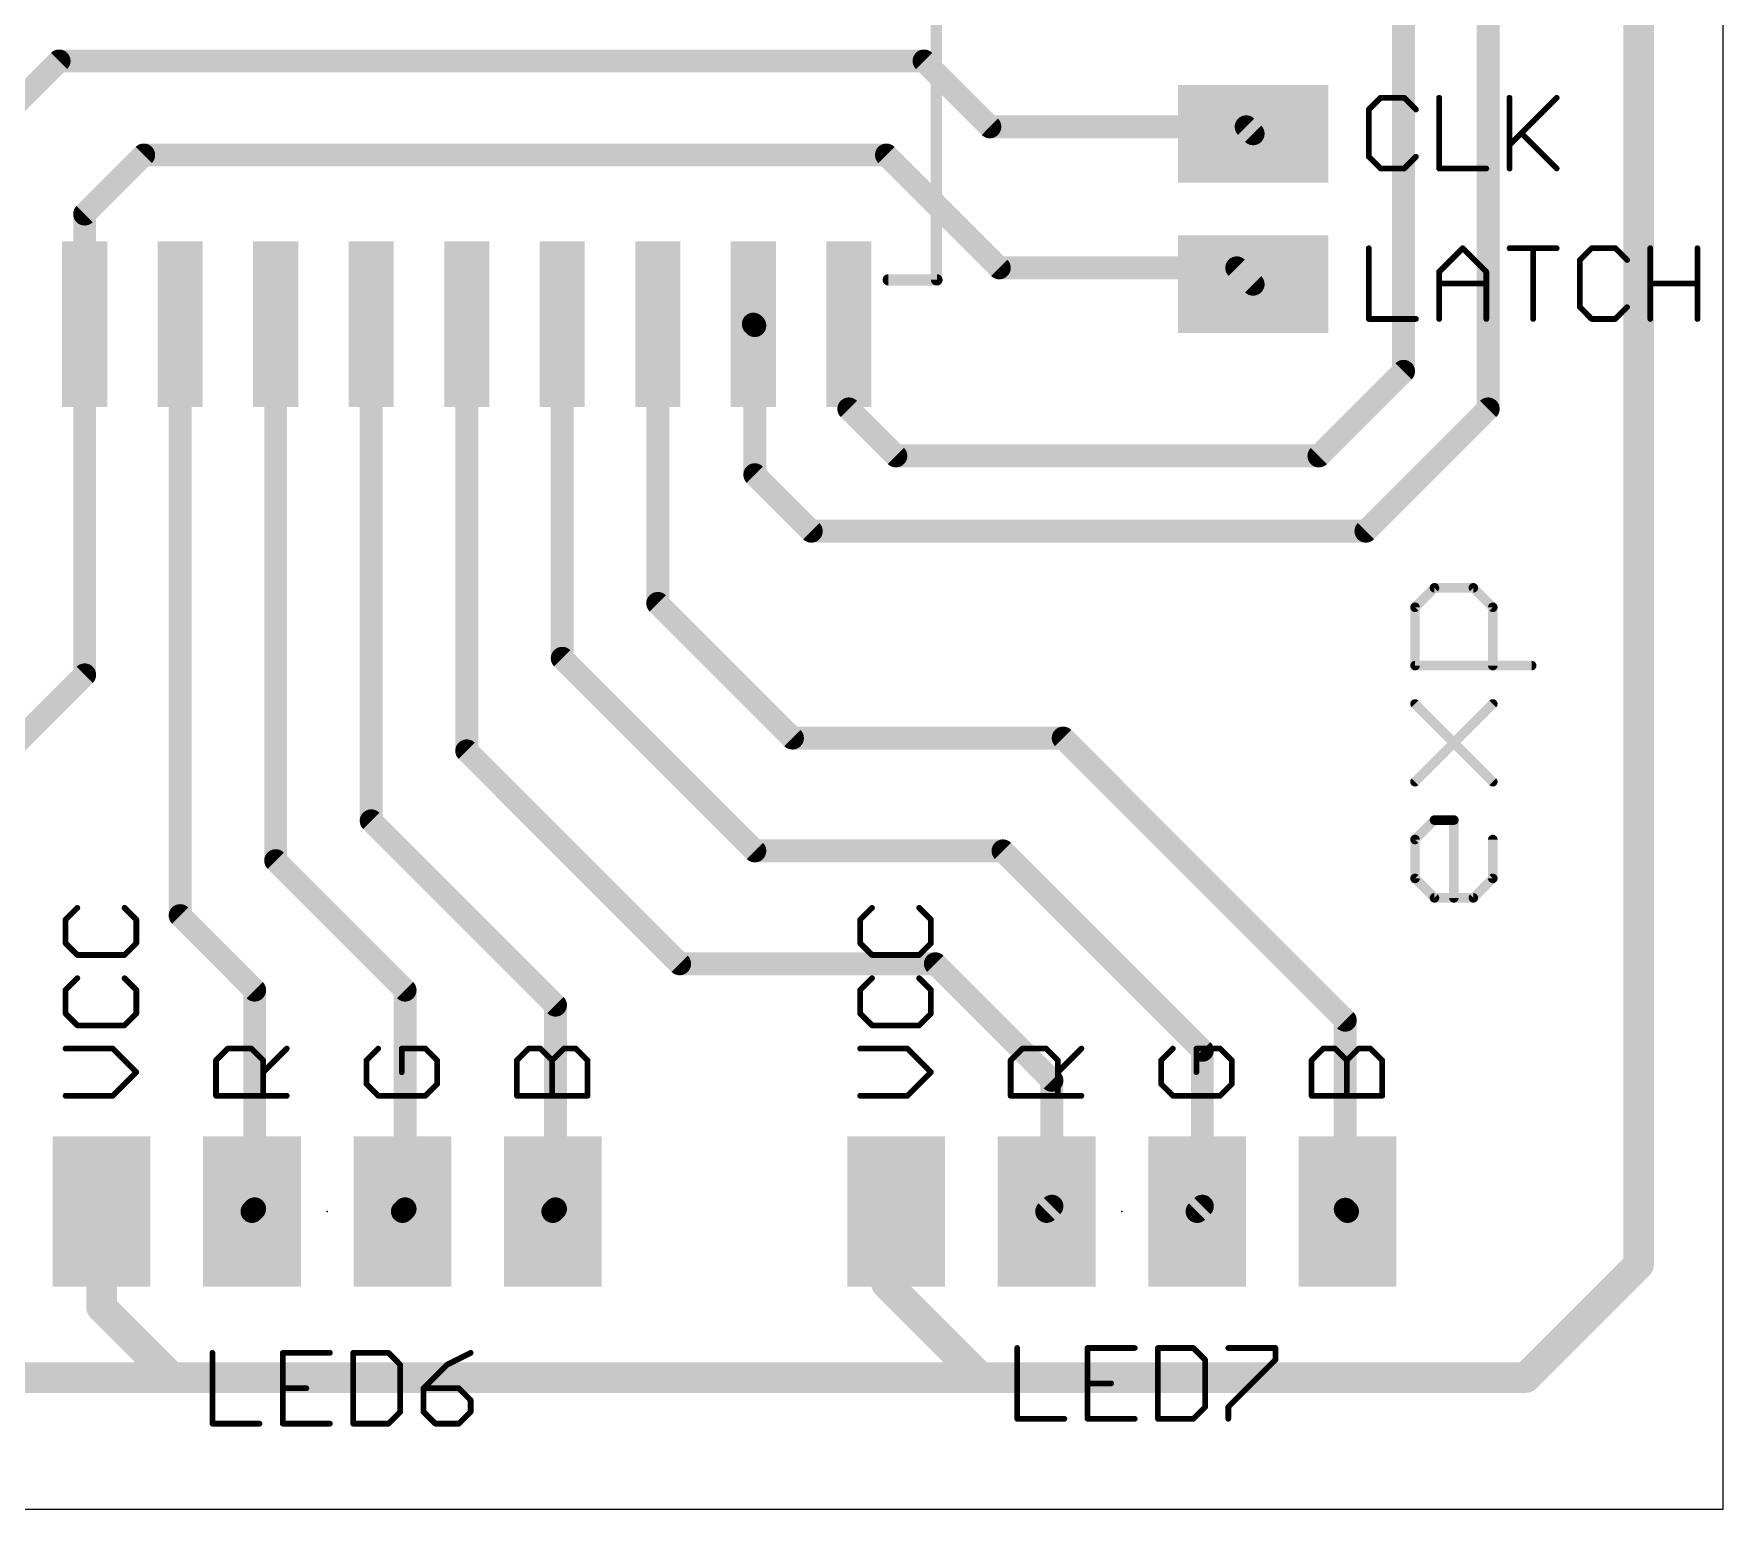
# Model space of a CAD drawing. Extents: x 1.3 to 95.4, y 0 to 60.
# Drawn here: x 72.91 to 95.38, y 0 to 19.61 of the extents above; entities that cross this region are included whole.
import ezdxf

# ---------------------------------------------------------------- set-up
doc = ezdxf.new("R2010")
doc.units = 0
for name, color, linetype in [('1', 12, 'CONTINUOUS'), ('20', 53, 'CONTINUOUS'), ('21', 253, 'CONTINUOUS'), ('23', 53, 'CONTINUOUS'), ('25', 253, 'CONTINUOUS')]:
    doc.layers.add(name, color=color, linetype=linetype)

# ---------------------------------------------------------------- blocks, each defined once
blk = doc.blocks.new('RECT')
blk.add_solid([(-0.5, -0.5), (0.5, -0.5), (-0.5, 0.5), (0.5, 0.5)])

msp = doc.modelspace()

# ---------------------------------------------------------------- linework, layer by layer
at = {"layer": '1'}
for points, const_width in [([(94.25, 3.25), (94.25, 24.5)], 0.4064), ([(92.25, 14.625), (92.25, 23.5)], 0.3048), ([(91.125, 15.125), (91.125, 23)], 0.3048), ([(72.32, 18.32), (73.25, 19.25)], 0.3048), ([(73.25, 19.25), (84.75, 19.25)], 0.3048), ([(84.75, 19.25), (85.625, 18.375)], 0.3048), ([(85.625, 18.375), (89.0325, 18.375)], 0.3048), ([(89.0325, 18.375), (89.125, 18.2825)], 0.3048), ([(73.59, 17.215), (74.375, 18)], 0.3048), ([(74.375, 18), (84.25, 18)], 0.3048), ([(84.25, 18), (85.75, 16.5)], 0.3048), ([(73.59, 15.7525), (73.59, 17.215)], 0.3048), ([(85.75, 16.5), (88.9075, 16.5)], 0.3048), ([(88.9075, 16.5), (89.125, 16.2825)], 0.3048), ([(73.59, 11.09), (73.59, 15.7525)], 0.3048), ([(74.86, 7.89), (74.86, 15.7525)], 0.3048), ([(76.13, 8.62), (76.13, 15.7525)], 0.3048), ([(77.4, 9.15), (77.4, 15.7525)], 0.3048), ([(78.67, 10.08), (78.67, 15.7525)], 0.3048), ([(79.94, 11.31), (79.94, 15.7525)], 0.3048), ([(81.21, 12.04), (81.21, 15.7525)], 0.3048), ([(82.5, 15.7325), (82.48, 15.7525)], 0.3048), ([(82.5, 13.75), (82.5, 15.7325)], 0.3048), ([(83.75, 14.625), (83.75, 15.7525)], 0.3048), ([(90, 14), (91.125, 15.125)], 0.3048), ([(83.75, 14.625), (84.375, 14)], 0.3048), ([(90.625, 13), (92.25, 14.625)], 0.3048), ([(84.375, 14), (90, 14)], 0.3048), ([(82.5, 13.75), (83.25, 13)], 0.3048), ([(83.25, 13), (90.625, 13)], 0.3048), ([(81.21, 12.04), (83, 10.25)], 0.3048), ([(91.2777, 11.9886), (91.5361, 12.247)], 0.127), ([(91.5361, 12.247), (92.053, 12.247)], 0.127), ([(92.053, 12.247), (92.3115, 11.9886)], 0.127), ([(91.2777, 11.2132), (91.2777, 11.9886)], 0.127), ([(92.3115, 11.9886), (92.3115, 11.2132)], 0.127), ([(82.5, 8.75), (79.94, 11.31)], 0.3048), ([(71.75, 9.25), (73.59, 11.09)], 0.3048), ([(92.8284, 11.2132), (91.2777, 11.2132)], 0.127), ([(91.2777, 9.6696), (92.3115, 10.7034)], 0.127), ([(92.3115, 9.6696), (91.2777, 10.7034)], 0.127), ([(83, 10.25), (86.6, 10.25)], 0.3048), ([(86.6, 10.25), (90.35, 6.5)], 0.3048), ([(78.67, 10.08), (81.5, 7.25)], 0.3048), ([(79.85, 6.7), (77.4, 9.15)], 0.3048), ([(91.2777, 8.9014), (91.5361, 9.1598)], 0.127), ([(91.5361, 9.1598), (91.7946, 9.1598)], 0.127), ([(91.7946, 9.1598), (91.7946, 8.126)], 0.127), ([(77.85, 6.9), (76.13, 8.62)], 0.3048), ([(85.8, 8.75), (82.5, 8.75)], 0.3048), ([(88.45, 6.1), (85.8, 8.75)], 0.3048), ([(91.2777, 8.3845), (91.2777, 8.9014)], 0.127), ([(92.3115, 8.9014), (92.3115, 8.3845)], 0.127), ([(91.5361, 8.126), (91.2777, 8.3845)], 0.127), ([(92.3115, 8.3845), (92.053, 8.126)], 0.127), ([(92.053, 8.126), (91.5361, 8.126)], 0.127), ([(75.85, 6.9), (74.86, 7.89)], 0.3048), ([(81.5, 7.25), (84.9, 7.25)], 0.3048), ([(84.9, 7.25), (86.45, 5.7)], 0.3048), ([(75.85, 3.9925), (75.85, 6.9)], 0.3048), ([(77.85, 3.9925), (77.85, 6.9)], 0.3048), ([(79.85, 3.9925), (79.85, 6.7)], 0.3048), ([(90.35, 6.5), (90.35, 3.9875)], 0.3048), ([(88.45, 4.0275), (88.45, 6.1)], 0.3048), ([(86.45, 5.7), (86.45, 4.0275)], 0.3048), ([(73.815, 2.685), (73.815, 3.9575)], 0.4064), ([(75.815, 3.9575), (75.85, 3.9925)], 0.3048), ([(77.815, 3.9575), (77.85, 3.9925)], 0.3048), ([(79.815, 3.9575), (79.85, 3.9925)], 0.3048), ([(84.25, 3.8275), (84.38, 3.9575)], 0.4064), ([(86.38, 3.9575), (86, 3.8775)], 0.3048), ([(86.45, 4.0275), (86.38, 3.9575)], 0.3048), ([(88.38, 3.9575), (88, 3.8775)], 0.3048), ([(88.38, 3.9575), (88.45, 4.0275)], 0.3048), ([(90.38, 3.9575), (90, 3.8775)], 0.3048), ([(90.35, 3.9875), (90.38, 3.9575)], 0.3048), ([(84.25, 3), (84.25, 3.8275)], 0.4064), ([(92.75, 1.75), (94.25, 3.25)], 0.4064), ([(85.5, 1.75), (84.25, 3)], 0.4064), ([(74.75, 1.75), (73.815, 2.685)], 0.4064), ([(63.7, 1.75), (74.75, 1.75)], 0.4064), ([(74.75, 1.75), (85.5, 1.75)], 0.4064), ([(85.5, 1.75), (92.75, 1.75)], 0.4064)]:
    msp.add_lwpolyline(points, dxfattribs=dict(at, const_width=const_width))
for points, const_width in [([(73.25, 19.3262, 1), (73.25, 19.1738)], 0.1524), ([(73.3039, 19.1961, 1), (73.1961, 19.3039)], 0.1524), ([(84.8039, 19.3039, 1), (84.6961, 19.1961)], 0.1524), ([(84.75, 19.1738, 1), (84.75, 19.3262)], 0.1524), ([(85.625, 18.4512, 1), (85.625, 18.2988)], 0.1524), ([(85.5711, 18.3211, 1), (85.6789, 18.4289)], 0.1524), ([(89.0864, 18.4289, 1), (88.9786, 18.3211)], 0.1524), ([(89.0325, 18.2988, 1), (89.0325, 18.4512)], 0.1524), ([(89.0711, 18.2286, 1), (89.1789, 18.3364)], 0.1524), ([(74.375, 18.0762, 1), (74.375, 17.9238)], 0.1524), ([(74.4289, 17.9461, 1), (74.3211, 18.0539)], 0.1524), ([(84.3039, 18.0539, 1), (84.1961, 17.9461)], 0.1524), ([(84.25, 17.9238, 1), (84.25, 18.0762)], 0.1524), ([(73.6662, 17.215, 1), (73.5138, 17.215)], 0.1524), ([(73.5361, 17.2689, 1), (73.6439, 17.1611)], 0.1524), ([(85.75, 16.5762, 1), (85.75, 16.4238)], 0.1524), ([(85.6961, 16.4461, 1), (85.8039, 16.5539)], 0.1524), ([(88.9614, 16.5539, 1), (88.8536, 16.4461)], 0.1524), ([(88.9075, 16.4238, 1), (88.9075, 16.5762)], 0.1524), ([(89.0711, 16.2286, 1), (89.1789, 16.3364)], 0.1524), ([(73.6662, 15.7525, 1), (73.5138, 15.7525)], 0.1524), ([(73.5138, 15.7525, 1), (73.6662, 15.7525)], 0.1524), ([(74.9362, 15.7525, 1), (74.7838, 15.7525)], 0.1524), ([(76.2062, 15.7525, 1), (76.0538, 15.7525)], 0.1524), ([(77.4762, 15.7525, 1), (77.3238, 15.7525)], 0.1524), ([(78.7462, 15.7525, 1), (78.5938, 15.7525)], 0.1524), ([(80.0162, 15.7525, 1), (79.8638, 15.7525)], 0.1524), ([(81.2862, 15.7525, 1), (81.1338, 15.7525)], 0.1524), ([(82.5339, 15.8064, 1), (82.4261, 15.6986)], 0.1524), ([(82.5762, 15.7325, 1), (82.4238, 15.7325)], 0.1524), ([(82.4461, 15.6786, 1), (82.5539, 15.7864)], 0.1524), ([(83.8262, 15.7525, 1), (83.6738, 15.7525)], 0.1524), ([(91.1789, 15.0711, 1), (91.0711, 15.1789)], 0.1524), ([(91.0488, 15.125, 1), (91.2012, 15.125)], 0.1524), ([(83.8039, 14.6789, 1), (83.6961, 14.5711)], 0.1524), ([(83.6738, 14.625, 1), (83.8262, 14.625)], 0.1524), ([(92.1738, 14.625, 1), (92.3262, 14.625)], 0.1524), ([(92.3039, 14.5711, 1), (92.1961, 14.6789)], 0.1524), ([(84.375, 14.0762, 1), (84.375, 13.9238)], 0.1524), ([(90, 13.9238, 1), (90, 14.0762)], 0.1524), ([(84.3211, 13.9461, 1), (84.4289, 14.0539)], 0.1524), ([(89.9461, 14.0539, 1), (90.0539, 13.9461)], 0.1524), ([(82.5539, 13.8039, 1), (82.4461, 13.6961)], 0.1524), ([(82.4238, 13.75, 1), (82.5762, 13.75)], 0.1524), ([(83.25, 13.0762, 1), (83.25, 12.9238)], 0.1524), ([(83.1961, 12.9461, 1), (83.3039, 13.0539)], 0.1524), ([(90.5711, 13.0539, 1), (90.6789, 12.9461)], 0.1524), ([(90.625, 12.9238, 1), (90.625, 13.0762)], 0.1524), ([(81.2639, 12.0939, 1), (81.1561, 11.9861)], 0.1524), ([(91.5361, 12.2788, 1), (91.5361, 12.2153)], 0.0635), ([(91.5586, 12.2246, 1), (91.5137, 12.2695)], 0.0635), ([(92.0755, 12.2695, 1), (92.0306, 12.2246)], 0.0635), ([(92.053, 12.2153, 1), (92.053, 12.2788)], 0.0635), ([(81.1338, 12.04, 1), (81.2862, 12.04)], 0.1524), ([(91.3094, 11.9886, 1), (91.2459, 11.9886)], 0.0635), ([(91.2552, 12.011, 1), (91.3001, 11.9661)], 0.0635), ([(92.3433, 11.9886, 1), (92.2798, 11.9886)], 0.0635), ([(92.289, 11.9661, 1), (92.334, 12.011)], 0.0635), ([(79.9939, 11.3639, 1), (79.8861, 11.2561)], 0.1524), ([(73.6439, 11.0361, 1), (73.5361, 11.1439)], 0.1524), ([(79.8638, 11.31, 1), (80.0162, 11.31)], 0.1524), ([(91.2777, 11.245, 1), (91.2777, 11.1815)], 0.0635), ([(91.2459, 11.2132, 1), (91.3094, 11.2132)], 0.0635), ([(92.2798, 11.2132, 1), (92.3433, 11.2132)], 0.0635), ([(92.8284, 11.1815, 1), (92.8284, 11.245)], 0.0635), ([(73.5138, 11.09, 1), (73.6662, 11.09)], 0.1524), ([(91.3001, 10.7259, 1), (91.2552, 10.681)], 0.0635), ([(92.334, 10.681, 1), (92.289, 10.7259)], 0.0635), ([(83, 10.3262, 1), (83, 10.1738)], 0.1524), ([(82.9461, 10.1961, 1), (83.0539, 10.3039)], 0.1524), ([(86.6539, 10.3039, 1), (86.5461, 10.1961)], 0.1524), ([(86.6, 10.1738, 1), (86.6, 10.3262)], 0.1524), ([(78.7239, 10.1339, 1), (78.6161, 10.0261)], 0.1524), ([(78.5938, 10.08, 1), (78.7462, 10.08)], 0.1524), ([(91.2552, 9.6921, 1), (91.3001, 9.6472)], 0.0635), ([(92.289, 9.6472, 1), (92.334, 9.6921)], 0.0635), ([(77.4539, 9.2039, 1), (77.3461, 9.0961)], 0.1524), ([(77.3238, 9.15, 1), (77.4762, 9.15)], 0.1524), ([(91.5361, 9.1916, 1), (91.5361, 9.1281)], 0.0635), ([(91.5586, 9.1374, 1), (91.5137, 9.1823)], 0.0635), ([(91.8263, 9.1598, 1), (91.7628, 9.1598)], 0.0635), ([(91.7946, 9.1281, 1), (91.7946, 9.1916)], 0.0635), ([(76.1839, 8.6739, 1), (76.0761, 8.5661)], 0.1524), ([(82.5, 8.8262, 1), (82.5, 8.6738)], 0.1524), ([(82.4461, 8.6961, 1), (82.5539, 8.8039)], 0.1524), ([(85.8539, 8.8039, 1), (85.7461, 8.6961)], 0.1524), ([(85.8, 8.6738, 1), (85.8, 8.8262)], 0.1524), ([(91.3094, 8.9014, 1), (91.2459, 8.9014)], 0.0635), ([(91.2552, 8.9238, 1), (91.3001, 8.8789)], 0.0635), ([(92.3433, 8.9014, 1), (92.2798, 8.9014)], 0.0635), ([(76.0538, 8.62, 1), (76.2062, 8.62)], 0.1524), ([(91.3001, 8.4069, 1), (91.2552, 8.362)], 0.0635), ([(91.2459, 8.3845, 1), (91.3094, 8.3845)], 0.0635), ([(92.2798, 8.3845, 1), (92.3433, 8.3845)], 0.0635), ([(92.334, 8.362, 1), (92.289, 8.4069)], 0.0635), ([(91.5361, 8.1578, 1), (91.5361, 8.0943)], 0.0635), ([(91.5137, 8.1035, 1), (91.5586, 8.1485)], 0.0635), ([(91.7628, 8.126, 1), (91.8263, 8.126)], 0.0635), ([(92.0306, 8.1485, 1), (92.0755, 8.1035)], 0.0635), ([(92.053, 8.0943, 1), (92.053, 8.1578)], 0.0635), ([(74.9139, 7.9439, 1), (74.8061, 7.8361)], 0.1524), ([(74.7838, 7.89, 1), (74.9362, 7.89)], 0.1524), ([(81.5, 7.3262, 1), (81.5, 7.1738)], 0.1524), ([(81.4461, 7.1961, 1), (81.5539, 7.3039)], 0.1524), ([(84.9539, 7.3039, 1), (84.8461, 7.1961)], 0.1524), ([(84.9, 7.1738, 1), (84.9, 7.3262)], 0.1524), ([(75.9262, 6.9, 1), (75.7738, 6.9)], 0.1524), ([(75.7961, 6.8461, 1), (75.9039, 6.9539)], 0.1524), ([(77.9262, 6.9, 1), (77.7738, 6.9)], 0.1524), ([(77.7961, 6.8461, 1), (77.9039, 6.9539)], 0.1524), ([(79.9262, 6.7, 1), (79.7738, 6.7)], 0.1524), ([(79.7961, 6.6461, 1), (79.9039, 6.7539)], 0.1524), ([(90.4262, 6.5, 1), (90.2738, 6.5)], 0.1524), ([(90.2961, 6.4461, 1), (90.4039, 6.5539)], 0.1524), ([(88.5262, 6.1, 1), (88.3738, 6.1)], 0.1524), ([(88.3961, 6.0461, 1), (88.5039, 6.1539)], 0.1524), ([(86.5262, 5.7, 1), (86.3738, 5.7)], 0.1524), ([(86.3961, 5.6461, 1), (86.5039, 5.7539)], 0.1524), ([(73.9166, 3.9575, 1), (73.7134, 3.9575)], 0.2032), ([(75.7611, 4.0114, 1), (75.8689, 3.9036)], 0.1524), ([(75.7738, 3.9925, 1), (75.9262, 3.9925)], 0.1524), ([(75.9039, 3.9386, 1), (75.7961, 4.0464)], 0.1524), ([(77.7611, 4.0114, 1), (77.8689, 3.9036)], 0.1524), ([(77.7738, 3.9925, 1), (77.9262, 3.9925)], 0.1524), ([(77.9039, 3.9386, 1), (77.7961, 4.0464)], 0.1524), ([(79.7611, 4.0114, 1), (79.8689, 3.9036)], 0.1524), ([(79.7738, 3.9925, 1), (79.9262, 3.9925)], 0.1524), ([(79.9039, 3.9386, 1), (79.7961, 4.0464)], 0.1524), ([(84.4518, 3.8857, 1), (84.3082, 4.0293)], 0.2032), ([(86.3261, 4.0114, 1), (86.4339, 3.9036)], 0.1524), ([(86.3957, 3.8829, 1), (86.3643, 4.0321)], 0.1524), ([(86.3738, 4.0275, 1), (86.5262, 4.0275)], 0.1524), ([(86.5039, 3.9736, 1), (86.3961, 4.0814)], 0.1524), ([(88.3261, 4.0114, 1), (88.4339, 3.9036)], 0.1524), ([(88.3957, 3.8829, 1), (88.3643, 4.0321)], 0.1524), ([(88.3738, 4.0275, 1), (88.5262, 4.0275)], 0.1524), ([(88.5039, 3.9736, 1), (88.3961, 4.0814)], 0.1524), ([(90.4039, 4.0414, 1), (90.2961, 3.9336)], 0.1524), ([(90.2738, 3.9875, 1), (90.4262, 3.9875)], 0.1524), ([(90.3261, 3.9036, 1), (90.4339, 4.0114)], 0.1524), ([(90.3957, 3.8829, 1), (90.3643, 4.0321)], 0.1524), ([(84.3516, 3.8275, 1), (84.1484, 3.8275)], 0.2032), ([(84.1782, 3.8993, 1), (84.3218, 3.7557)], 0.2032), ([(85.9843, 3.9521, 1), (86.0157, 3.8029)], 0.1524), ([(87.9843, 3.9521, 1), (88.0157, 3.8029)], 0.1524), ([(89.9843, 3.9521, 1), (90.0157, 3.8029)], 0.1524), ([(94.3218, 3.1782, 1), (94.1782, 3.3218)], 0.2032), ([(84.3218, 3.0718, 1), (84.1782, 2.9282)], 0.2032), ([(94.1484, 3.25, 1), (94.3516, 3.25)], 0.2032), ([(84.1484, 3, 1), (84.3516, 3)], 0.2032), ([(73.7134, 2.685, 1), (73.9166, 2.685)], 0.2032), ([(73.8868, 2.7568, 1), (73.7432, 2.6132)], 0.2032), ([(74.75, 1.8516, 1), (74.75, 1.6484)], 0.2032), ([(74.6782, 1.6782, 1), (74.8218, 1.8218)], 0.2032), ([(74.75, 1.6484, 1), (74.75, 1.8516)], 0.2032), ([(85.5, 1.8516, 1), (85.5, 1.6484)], 0.2032), ([(85.4282, 1.6782, 1), (85.5718, 1.8218)], 0.2032), ([(85.5, 1.6484, 1), (85.5, 1.8516)], 0.2032), ([(92.6782, 1.8218, 1), (92.8218, 1.6782)], 0.2032), ([(92.75, 1.6484, 1), (92.75, 1.8516)], 0.2032)]:
    msp.add_lwpolyline(points, format="xyb", dxfattribs=dict(at, const_width=const_width))
at = {"layer": '20'}
for p, q in [((95.375, 0), (95.375, 38.5625)), ((5, 0), (95.375, 0))]:
    msp.add_line(p, q, dxfattribs=at)
at = {"layer": '21'}
for points, const_width in [([(84.915, 24.2675), (84.915, 16.3425)], 0.15), ([(90.8199, 18.7612), (90.6631, 18.6044)], 0.0762), ([(91.1334, 18.7612), (90.8199, 18.7612)], 0.0762), ([(91.2902, 18.6044), (91.1334, 18.7612)], 0.0762), ([(91.5986, 18.7612), (91.5986, 17.8206)], 0.0762), ([(92.5341, 18.7612), (92.5341, 17.8206)], 0.0762), ([(92.5341, 18.1341), (93.1612, 18.7612)], 0.0762), ([(90.6631, 18.6044), (90.6631, 17.9774)], 0.0762), ([(92.6909, 18.2909), (93.1612, 17.8206)], 0.0762), ([(90.6631, 17.9774), (90.8199, 17.8206)], 0.0762), ([(91.1334, 17.8206), (91.2902, 17.9774)], 0.0762), ([(90.8199, 17.8206), (91.1334, 17.8206)], 0.0762), ([(91.5986, 17.8206), (92.2257, 17.8206)], 0.0762), ([(90.6631, 16.7612), (90.6631, 15.8206)], 0.0762), ([(91.5986, 16.4477), (91.9122, 16.7612)], 0.0762), ([(91.9122, 16.7612), (92.2257, 16.4477)], 0.0762), ([(92.5341, 16.7612), (93.1612, 16.7612)], 0.0762), ([(92.8477, 15.8206), (92.8477, 16.7612)], 0.0762), ([(93.6264, 16.7612), (93.4697, 16.6044)], 0.0762), ([(93.4697, 16.6044), (93.4697, 15.9774)], 0.0762), ([(93.94, 16.7612), (93.6264, 16.7612)], 0.0762), ([(94.0967, 16.6044), (93.94, 16.7612)], 0.0762), ([(94.4052, 15.8206), (94.4052, 16.7612)], 0.0762), ([(95.0322, 16.7612), (95.0322, 15.8206)], 0.0762), ([(84.9214, 16.3403), (84.2735, 16.3403)], 0.15), ([(91.5986, 15.8206), (91.5986, 16.4477)], 0.0762), ([(92.2257, 16.4477), (92.2257, 15.8206)], 0.0762), ([(91.5986, 16.2909), (92.2257, 16.2909)], 0.0762), ([(94.4052, 16.2909), (95.0322, 16.2909)], 0.0762), ([(93.4697, 15.9774), (93.6264, 15.8206)], 0.0762), ([(93.94, 15.8206), (94.0967, 15.9774)], 0.0762), ([(90.6631, 15.8206), (91.2902, 15.8206)], 0.0762), ([(93.6264, 15.8206), (93.94, 15.8206)], 0.0762), ([(73.4931, 7.9937), (73.3363, 7.8369)], 0.0762), ([(73.3363, 7.8369), (73.3363, 7.5234)], 0.0762), ([(74.2769, 7.8369), (74.1201, 7.9937)], 0.0762), ([(74.2769, 7.5234), (74.2769, 7.8369)], 0.0762), ([(84.0581, 7.9937), (83.9013, 7.8369)], 0.0762), ([(83.9013, 7.8369), (83.9013, 7.5234)], 0.0762), ([(84.8419, 7.8369), (84.6851, 7.9937)], 0.0762), ([(84.8419, 7.5234), (84.8419, 7.8369)], 0.0762), ([(73.3363, 7.5234), (73.4931, 7.3666)], 0.0762), ([(74.1201, 7.3666), (74.2769, 7.5234)], 0.0762), ([(83.9013, 7.5234), (84.0581, 7.3666)], 0.0762), ([(84.6851, 7.3666), (84.8419, 7.5234)], 0.0762), ([(73.4931, 7.3666), (74.1201, 7.3666)], 0.0762), ([(84.0581, 7.3666), (84.6851, 7.3666)], 0.0762), ([(73.4931, 7.0582), (73.3363, 6.9014)], 0.0762), ([(74.2769, 6.9014), (74.1201, 7.0582)], 0.0762), ([(84.0581, 7.0582), (83.9013, 6.9014)], 0.0762), ([(84.8419, 6.9014), (84.6851, 7.0582)], 0.0762), ([(73.3363, 6.9014), (73.3363, 6.5879)], 0.0762), ([(74.2769, 6.5879), (74.2769, 6.9014)], 0.0762), ([(83.9013, 6.9014), (83.9013, 6.5879)], 0.0762), ([(84.8419, 6.5879), (84.8419, 6.9014)], 0.0762), ([(73.3363, 6.5879), (73.4931, 6.4311)], 0.0762), ([(74.1201, 6.4311), (74.2769, 6.5879)], 0.0762), ([(83.9013, 6.5879), (84.0581, 6.4311)], 0.0762), ([(84.6851, 6.4311), (84.8419, 6.5879)], 0.0762), ([(73.4931, 6.4311), (74.1201, 6.4311)], 0.0762), ([(84.0581, 6.4311), (84.6851, 6.4311)], 0.0762), ([(73.9634, 6.1227), (73.3363, 6.1227)], 0.0762), ([(74.2769, 5.8091), (73.9634, 6.1227)], 0.0762), ([(75.3363, 5.9659), (75.4931, 6.1227)], 0.0762), ([(75.4931, 6.1227), (75.8066, 6.1227)], 0.0762), ([(75.8066, 6.1227), (75.9634, 5.9659)], 0.0762), ([(75.9634, 5.8091), (76.2769, 6.1227)], 0.0762), ([(77.4931, 6.1227), (77.3363, 5.9659)], 0.0762), ([(78.1201, 6.1227), (77.8066, 6.1227)], 0.0762), ([(77.8066, 6.1227), (77.8066, 5.8091)], 0.0762), ([(78.2769, 5.9659), (78.1201, 6.1227)], 0.0762), ([(79.3363, 5.9659), (79.4931, 6.1227)], 0.0762), ([(79.4931, 6.1227), (79.6498, 6.1227)], 0.0762), ([(79.6498, 6.1227), (79.8066, 5.9659)], 0.0762), ([(79.8066, 5.9659), (79.9634, 6.1227)], 0.0762), ([(79.9634, 6.1227), (80.1201, 6.1227)], 0.0762), ([(80.1201, 6.1227), (80.2769, 5.9659)], 0.0762), ([(84.5284, 6.1227), (83.9013, 6.1227)], 0.0762), ([(84.8419, 5.8091), (84.5284, 6.1227)], 0.0762), ([(85.9013, 5.9659), (86.0581, 6.1227)], 0.0762), ([(86.0581, 6.1227), (86.3716, 6.1227)], 0.0762), ([(86.3716, 6.1227), (86.5284, 5.9659)], 0.0762), ([(86.5284, 5.8091), (86.8419, 6.1227)], 0.0762), ([(88.0581, 6.1227), (87.9013, 5.9659)], 0.0762), ([(88.6851, 6.1227), (88.3716, 6.1227)], 0.0762), ([(88.3716, 6.1227), (88.3716, 5.8091)], 0.0762), ([(88.8419, 5.9659), (88.6851, 6.1227)], 0.0762), ([(89.9013, 5.9659), (90.0581, 6.1227)], 0.0762), ([(90.0581, 6.1227), (90.2148, 6.1227)], 0.0762), ([(90.2148, 6.1227), (90.3716, 5.9659)], 0.0762), ([(90.3716, 5.9659), (90.5284, 6.1227)], 0.0762), ([(90.5284, 6.1227), (90.6851, 6.1227)], 0.0762), ([(90.6851, 6.1227), (90.8419, 5.9659)], 0.0762), ([(73.9634, 5.4956), (74.2769, 5.8091)], 0.0762), ([(75.3363, 5.4956), (75.3363, 5.9659)], 0.0762), ([(75.9634, 5.9659), (75.9634, 5.4956)], 0.0762), ([(77.3363, 5.9659), (77.3363, 5.6524)], 0.0762), ([(78.2769, 5.6524), (78.2769, 5.9659)], 0.0762), ([(79.3363, 5.4956), (79.3363, 5.9659)], 0.0762), ([(79.8066, 5.4956), (79.8066, 5.9659)], 0.0762), ([(80.2769, 5.9659), (80.2769, 5.4956)], 0.0762), ([(84.5284, 5.4956), (84.8419, 5.8091)], 0.0762), ([(85.9013, 5.4956), (85.9013, 5.9659)], 0.0762), ([(86.5284, 5.9659), (86.5284, 5.4956)], 0.0762), ([(87.9013, 5.9659), (87.9013, 5.6524)], 0.0762), ([(88.8419, 5.6524), (88.8419, 5.9659)], 0.0762), ([(89.9013, 5.4956), (89.9013, 5.9659)], 0.0762), ([(90.3716, 5.4956), (90.3716, 5.9659)], 0.0762), ([(90.8419, 5.9659), (90.8419, 5.4956)], 0.0762), ([(77.3363, 5.6524), (77.4931, 5.4956)], 0.0762), ([(78.1201, 5.4956), (78.2769, 5.6524)], 0.0762), ([(87.9013, 5.6524), (88.0581, 5.4956)], 0.0762), ([(88.6851, 5.4956), (88.8419, 5.6524)], 0.0762), ([(73.3363, 5.4956), (73.9634, 5.4956)], 0.0762), ([(76.2769, 5.4956), (75.3363, 5.4956)], 0.0762), ([(77.4931, 5.4956), (78.1201, 5.4956)], 0.0762), ([(80.2769, 5.4956), (79.3363, 5.4956)], 0.0762), ([(83.9013, 5.4956), (84.5284, 5.4956)], 0.0762), ([(86.8419, 5.4956), (85.9013, 5.4956)], 0.0762), ([(88.0581, 5.4956), (88.6851, 5.4956)], 0.0762), ([(90.8419, 5.4956), (89.9013, 5.4956)], 0.0762)]:
    msp.add_lwpolyline(points, dxfattribs=dict(at, const_width=const_width))
for points, const_width in [([(90.8199, 18.7803, 1), (90.8199, 18.7422)], 0.0381), ([(90.8333, 18.7477, 1), (90.8064, 18.7747)], 0.0381), ([(91.1469, 18.7747, 1), (91.1199, 18.7477)], 0.0381), ([(91.1334, 18.7422, 1), (91.1334, 18.7803)], 0.0381), ([(91.6177, 18.7612, 1), (91.5796, 18.7612)], 0.0381), ([(92.5532, 18.7612, 1), (92.5151, 18.7612)], 0.0381), ([(93.1747, 18.7477, 1), (93.1477, 18.7747)], 0.0381), ([(90.6496, 18.6179, 1), (90.6766, 18.591)], 0.0381), ([(90.6821, 18.6044, 1), (90.6441, 18.6044)], 0.0381), ([(91.2767, 18.591, 1), (91.3036, 18.6179)], 0.0381), ([(92.7044, 18.3044, 1), (92.6774, 18.2774)], 0.0381), ([(90.6766, 17.9908, 1), (90.6496, 17.9639)], 0.0381), ([(90.6441, 17.9774, 1), (90.6821, 17.9774)], 0.0381), ([(91.3036, 17.9639, 1), (91.2767, 17.9908)], 0.0381), ([(92.5207, 18.1476, 1), (92.5476, 18.1207)], 0.0381), ([(90.8199, 17.8397, 1), (90.8199, 17.8016)], 0.0381), ([(90.8064, 17.8071, 1), (90.8333, 17.8341)], 0.0381), ([(91.1199, 17.8341, 1), (91.1469, 17.8071)], 0.0381), ([(91.1334, 17.8016, 1), (91.1334, 17.8397)], 0.0381), ([(91.5986, 17.8397, 1), (91.5986, 17.8016)], 0.0381), ([(91.5796, 17.8206, 1), (91.6177, 17.8206)], 0.0381), ([(92.2257, 17.8016, 1), (92.2257, 17.8397)], 0.0381), ([(92.5151, 17.8206, 1), (92.5532, 17.8206)], 0.0381), ([(93.1477, 17.8071, 1), (93.1747, 17.8341)], 0.0381), ([(90.6821, 16.7612, 1), (90.6441, 16.7612)], 0.0381), ([(91.9256, 16.7747, 1), (91.8987, 16.7477)], 0.0381), ([(91.9256, 16.7477, 1), (91.8987, 16.7747)], 0.0381), ([(92.5341, 16.7803, 1), (92.5341, 16.7422)], 0.0381), ([(92.8667, 16.7612, 1), (92.8286, 16.7612)], 0.0381), ([(93.1612, 16.7422, 1), (93.1612, 16.7803)], 0.0381), ([(93.4887, 16.6044, 1), (93.4506, 16.6044)], 0.0381), ([(93.4562, 16.6179, 1), (93.4831, 16.591)], 0.0381), ([(93.6264, 16.7803, 1), (93.6264, 16.7422)], 0.0381), ([(93.6399, 16.7477, 1), (93.613, 16.7747)], 0.0381), ([(93.9534, 16.7747, 1), (93.9265, 16.7477)], 0.0381), ([(93.94, 16.7422, 1), (93.94, 16.7803)], 0.0381), ([(94.0833, 16.591, 1), (94.1102, 16.6179)], 0.0381), ([(94.4242, 16.7612, 1), (94.3861, 16.7612)], 0.0381), ([(95.0513, 16.7612, 1), (95.0132, 16.7612)], 0.0381), ([(84.2735, 16.3778, 1), (84.2735, 16.3028)], 0.075), ([(84.9214, 16.3028, 1), (84.9214, 16.3778)], 0.075), ([(91.5851, 16.4611, 1), (91.6121, 16.4342)], 0.0381), ([(91.6177, 16.4477, 1), (91.5796, 16.4477)], 0.0381), ([(92.2447, 16.4477, 1), (92.2066, 16.4477)], 0.0381), ([(92.2122, 16.4342, 1), (92.2392, 16.4611)], 0.0381), ([(84.8775, 16.3425, 1), (84.9525, 16.3425)], 0.075), ([(91.5986, 16.31, 1), (91.5986, 16.2719)], 0.0381), ([(92.2257, 16.2719, 1), (92.2257, 16.31)], 0.0381), ([(94.4052, 16.31, 1), (94.4052, 16.2719)], 0.0381), ([(95.0322, 16.2719, 1), (95.0322, 16.31)], 0.0381), ([(93.4831, 15.9908, 1), (93.4562, 15.9639)], 0.0381), ([(93.4506, 15.9774, 1), (93.4887, 15.9774)], 0.0381), ([(94.1102, 15.9639, 1), (94.0833, 15.9908)], 0.0381), ([(90.6631, 15.8397, 1), (90.6631, 15.8016)], 0.0381), ([(90.6441, 15.8206, 1), (90.6821, 15.8206)], 0.0381), ([(91.2902, 15.8016, 1), (91.2902, 15.8397)], 0.0381), ([(91.5796, 15.8206, 1), (91.6177, 15.8206)], 0.0381), ([(92.2066, 15.8206, 1), (92.2447, 15.8206)], 0.0381), ([(92.8286, 15.8206, 1), (92.8667, 15.8206)], 0.0381), ([(93.6264, 15.8397, 1), (93.6264, 15.8016)], 0.0381), ([(93.613, 15.8071, 1), (93.6399, 15.8341)], 0.0381), ([(93.9265, 15.8341, 1), (93.9534, 15.8071)], 0.0381), ([(93.94, 15.8016, 1), (93.94, 15.8397)], 0.0381), ([(94.3861, 15.8206, 1), (94.4242, 15.8206)], 0.0381), ([(95.0132, 15.8206, 1), (95.0513, 15.8206)], 0.0381), ([(73.3553, 7.8369, 1), (73.3172, 7.8369)], 0.0381), ([(73.3228, 7.8504, 1), (73.3498, 7.8235)], 0.0381), ([(73.5065, 7.9802, 1), (73.4796, 8.0072)], 0.0381), ([(74.1336, 8.0072, 1), (74.1067, 7.9802)], 0.0381), ([(74.2959, 7.8369, 1), (74.2579, 7.8369)], 0.0381), ([(74.2634, 7.8235, 1), (74.2904, 7.8504)], 0.0381), ([(83.9203, 7.8369, 1), (83.8822, 7.8369)], 0.0381), ([(83.8878, 7.8504, 1), (83.9148, 7.8235)], 0.0381), ([(84.0715, 7.9802, 1), (84.0446, 8.0072)], 0.0381), ([(84.6986, 8.0072, 1), (84.6717, 7.9802)], 0.0381), ([(84.861, 7.8369, 1), (84.8229, 7.8369)], 0.0381), ([(84.8284, 7.8235, 1), (84.8554, 7.8504)], 0.0381), ([(73.3498, 7.5369, 1), (73.3228, 7.5099)], 0.0381), ([(73.3172, 7.5234, 1), (73.3553, 7.5234)], 0.0381), ([(74.2579, 7.5234, 1), (74.2959, 7.5234)], 0.0381), ([(74.2904, 7.5099, 1), (74.2634, 7.5369)], 0.0381), ([(83.9148, 7.5369, 1), (83.8878, 7.5099)], 0.0381), ([(83.8822, 7.5234, 1), (83.9203, 7.5234)], 0.0381), ([(84.8229, 7.5234, 1), (84.861, 7.5234)], 0.0381), ([(84.8554, 7.5099, 1), (84.8284, 7.5369)], 0.0381), ([(73.4931, 7.3857, 1), (73.4931, 7.3476)], 0.0381), ([(73.4796, 7.3532, 1), (73.5065, 7.3801)], 0.0381), ([(74.1067, 7.3801, 1), (74.1336, 7.3532)], 0.0381), ([(74.1201, 7.3476, 1), (74.1201, 7.3857)], 0.0381), ([(84.0581, 7.3857, 1), (84.0581, 7.3476)], 0.0381), ([(84.0446, 7.3532, 1), (84.0715, 7.3801)], 0.0381), ([(84.6717, 7.3801, 1), (84.6986, 7.3532)], 0.0381), ([(84.6851, 7.3476, 1), (84.6851, 7.3857)], 0.0381), ([(73.5065, 7.0447, 1), (73.4796, 7.0717)], 0.0381), ([(74.1336, 7.0717, 1), (74.1067, 7.0447)], 0.0381), ([(84.0715, 7.0447, 1), (84.0446, 7.0717)], 0.0381), ([(84.6986, 7.0717, 1), (84.6717, 7.0447)], 0.0381), ([(73.3553, 6.9014, 1), (73.3172, 6.9014)], 0.0381), ([(73.3228, 6.9149, 1), (73.3498, 6.8879)], 0.0381), ([(74.2959, 6.9014, 1), (74.2579, 6.9014)], 0.0381), ([(74.2634, 6.8879, 1), (74.2904, 6.9149)], 0.0381), ([(83.9203, 6.9014, 1), (83.8822, 6.9014)], 0.0381), ([(83.8878, 6.9149, 1), (83.9148, 6.8879)], 0.0381), ([(84.861, 6.9014, 1), (84.8229, 6.9014)], 0.0381), ([(84.8284, 6.8879, 1), (84.8554, 6.9149)], 0.0381), ([(73.3498, 6.6014, 1), (73.3228, 6.5744)], 0.0381), ([(73.3172, 6.5879, 1), (73.3553, 6.5879)], 0.0381), ([(74.2579, 6.5879, 1), (74.2959, 6.5879)], 0.0381), ([(74.2904, 6.5744, 1), (74.2634, 6.6014)], 0.0381), ([(83.9148, 6.6014, 1), (83.8878, 6.5744)], 0.0381), ([(83.8822, 6.5879, 1), (83.9203, 6.5879)], 0.0381), ([(84.8229, 6.5879, 1), (84.861, 6.5879)], 0.0381), ([(84.8554, 6.5744, 1), (84.8284, 6.6014)], 0.0381), ([(73.4931, 6.4502, 1), (73.4931, 6.4121)], 0.0381), ([(73.4796, 6.4176, 1), (73.5065, 6.4446)], 0.0381), ([(74.1067, 6.4446, 1), (74.1336, 6.4176)], 0.0381), ([(74.1201, 6.4121, 1), (74.1201, 6.4502)], 0.0381), ([(84.0581, 6.4502, 1), (84.0581, 6.4121)], 0.0381), ([(84.0446, 6.4176, 1), (84.0715, 6.4446)], 0.0381), ([(84.6717, 6.4446, 1), (84.6986, 6.4176)], 0.0381), ([(84.6851, 6.4121, 1), (84.6851, 6.4502)], 0.0381), ([(73.3363, 6.1417, 1), (73.3363, 6.1036)], 0.0381), ([(73.9768, 6.1361, 1), (73.9499, 6.1092)], 0.0381), ([(73.9634, 6.1036, 1), (73.9634, 6.1417)], 0.0381), ([(75.4931, 6.1417, 1), (75.4931, 6.1036)], 0.0381), ([(75.5065, 6.1092, 1), (75.4796, 6.1361)], 0.0381), ([(75.8201, 6.1361, 1), (75.7931, 6.1092)], 0.0381), ([(75.8066, 6.1036, 1), (75.8066, 6.1417)], 0.0381), ([(76.2904, 6.1092, 1), (76.2634, 6.1361)], 0.0381), ([(77.5065, 6.1092, 1), (77.4796, 6.1361)], 0.0381), ([(77.8066, 6.1417, 1), (77.8066, 6.1036)], 0.0381), ([(77.8256, 6.1227, 1), (77.7876, 6.1227)], 0.0381), ([(78.1336, 6.1361, 1), (78.1067, 6.1092)], 0.0381), ([(78.1201, 6.1036, 1), (78.1201, 6.1417)], 0.0381), ([(79.4931, 6.1417, 1), (79.4931, 6.1036)], 0.0381), ([(79.5065, 6.1092, 1), (79.4796, 6.1361)], 0.0381), ([(79.6633, 6.1361, 1), (79.6364, 6.1092)], 0.0381), ([(79.6498, 6.1036, 1), (79.6498, 6.1417)], 0.0381), ([(79.9634, 6.1417, 1), (79.9634, 6.1036)], 0.0381), ([(79.9768, 6.1092, 1), (79.9499, 6.1361)], 0.0381), ([(80.1336, 6.1361, 1), (80.1067, 6.1092)], 0.0381), ([(80.1201, 6.1036, 1), (80.1201, 6.1417)], 0.0381), ([(83.9013, 6.1417, 1), (83.9013, 6.1036)], 0.0381), ([(84.5418, 6.1361, 1), (84.5149, 6.1092)], 0.0381), ([(84.5284, 6.1036, 1), (84.5284, 6.1417)], 0.0381), ([(86.0581, 6.1417, 1), (86.0581, 6.1036)], 0.0381), ([(86.0715, 6.1092, 1), (86.0446, 6.1361)], 0.0381), ([(86.3851, 6.1361, 1), (86.3581, 6.1092)], 0.0381), ([(86.3716, 6.1036, 1), (86.3716, 6.1417)], 0.0381), ([(86.8554, 6.1092, 1), (86.8284, 6.1361)], 0.0381), ([(88.0715, 6.1092, 1), (88.0446, 6.1361)], 0.0381), ([(88.3716, 6.1417, 1), (88.3716, 6.1036)], 0.0381), ([(88.3906, 6.1227, 1), (88.3526, 6.1227)], 0.0381), ([(88.6986, 6.1361, 1), (88.6717, 6.1092)], 0.0381), ([(88.6851, 6.1036, 1), (88.6851, 6.1417)], 0.0381), ([(90.0581, 6.1417, 1), (90.0581, 6.1036)], 0.0381), ([(90.0715, 6.1092, 1), (90.0446, 6.1361)], 0.0381), ([(90.2283, 6.1361, 1), (90.2014, 6.1092)], 0.0381), ([(90.2148, 6.1036, 1), (90.2148, 6.1417)], 0.0381), ([(90.5284, 6.1417, 1), (90.5284, 6.1036)], 0.0381), ([(90.5418, 6.1092, 1), (90.5149, 6.1361)], 0.0381), ([(90.6986, 6.1361, 1), (90.6717, 6.1092)], 0.0381), ([(90.6851, 6.1036, 1), (90.6851, 6.1417)], 0.0381), ([(74.2904, 5.7957, 1), (74.2634, 5.8226)], 0.0381), ([(74.2634, 5.7957, 1), (74.2904, 5.8226)], 0.0381), ([(75.3553, 5.9659, 1), (75.3172, 5.9659)], 0.0381), ([(75.3228, 5.9794, 1), (75.3498, 5.9524)], 0.0381), ([(75.9824, 5.9659, 1), (75.9443, 5.9659)], 0.0381), ([(75.9499, 5.8226, 1), (75.9768, 5.7957)], 0.0381), ([(75.9499, 5.9524, 1), (75.9768, 5.9794)], 0.0381), ([(77.3553, 5.9659, 1), (77.3172, 5.9659)], 0.0381), ([(77.3228, 5.9794, 1), (77.3498, 5.9524)], 0.0381), ([(78.2959, 5.9659, 1), (78.2579, 5.9659)], 0.0381), ([(78.2634, 5.9524, 1), (78.2904, 5.9794)], 0.0381), ([(79.3553, 5.9659, 1), (79.3172, 5.9659)], 0.0381), ([(79.3228, 5.9794, 1), (79.3498, 5.9524)], 0.0381), ([(79.7931, 5.9794, 1), (79.8201, 5.9524)], 0.0381), ([(79.8256, 5.9659, 1), (79.7876, 5.9659)], 0.0381), ([(79.7931, 5.9524, 1), (79.8201, 5.9794)], 0.0381), ([(80.2959, 5.9659, 1), (80.2579, 5.9659)], 0.0381), ([(80.2634, 5.9524, 1), (80.2904, 5.9794)], 0.0381), ([(84.8554, 5.7957, 1), (84.8284, 5.8226)], 0.0381), ([(84.8284, 5.7957, 1), (84.8554, 5.8226)], 0.0381), ([(85.9203, 5.9659, 1), (85.8822, 5.9659)], 0.0381), ([(85.8878, 5.9794, 1), (85.9148, 5.9524)], 0.0381), ([(86.5474, 5.9659, 1), (86.5093, 5.9659)], 0.0381), ([(86.5149, 5.8226, 1), (86.5418, 5.7957)], 0.0381), ([(86.5149, 5.9524, 1), (86.5418, 5.9794)], 0.0381), ([(87.9203, 5.9659, 1), (87.8822, 5.9659)], 0.0381), ([(87.8878, 5.9794, 1), (87.9148, 5.9524)], 0.0381), ([(88.861, 5.9659, 1), (88.8229, 5.9659)], 0.0381), ([(88.8284, 5.9524, 1), (88.8554, 5.9794)], 0.0381), ([(89.9203, 5.9659, 1), (89.8822, 5.9659)], 0.0381), ([(89.8878, 5.9794, 1), (89.9148, 5.9524)], 0.0381), ([(90.3581, 5.9794, 1), (90.3851, 5.9524)], 0.0381), ([(90.3906, 5.9659, 1), (90.3526, 5.9659)], 0.0381), ([(90.3581, 5.9524, 1), (90.3851, 5.9794)], 0.0381), ([(90.861, 5.9659, 1), (90.8229, 5.9659)], 0.0381), ([(90.8284, 5.9524, 1), (90.8554, 5.9794)], 0.0381), ([(77.3498, 5.6658, 1), (77.3228, 5.6389)], 0.0381), ([(77.3172, 5.6524, 1), (77.3553, 5.6524)], 0.0381), ([(77.7876, 5.8091, 1), (77.8256, 5.8091)], 0.0381), ([(78.2579, 5.6524, 1), (78.2959, 5.6524)], 0.0381), ([(78.2904, 5.6389, 1), (78.2634, 5.6658)], 0.0381), ([(87.9148, 5.6658, 1), (87.8878, 5.6389)], 0.0381), ([(87.8822, 5.6524, 1), (87.9203, 5.6524)], 0.0381), ([(88.3526, 5.8091, 1), (88.3906, 5.8091)], 0.0381), ([(88.8229, 5.6524, 1), (88.861, 5.6524)], 0.0381), ([(88.8554, 5.6389, 1), (88.8284, 5.6658)], 0.0381), ([(73.3363, 5.5147, 1), (73.3363, 5.4766)], 0.0381), ([(73.9499, 5.5091, 1), (73.9768, 5.4821)], 0.0381), ([(73.9634, 5.4766, 1), (73.9634, 5.5147)], 0.0381), ([(75.3363, 5.5147, 1), (75.3363, 5.4766)], 0.0381), ([(75.3172, 5.4956, 1), (75.3553, 5.4956)], 0.0381), ([(75.9443, 5.4956, 1), (75.9824, 5.4956)], 0.0381), ([(76.2769, 5.4766, 1), (76.2769, 5.5147)], 0.0381), ([(77.4931, 5.5147, 1), (77.4931, 5.4766)], 0.0381), ([(77.4796, 5.4821, 1), (77.5065, 5.5091)], 0.0381), ([(78.1067, 5.5091, 1), (78.1336, 5.4821)], 0.0381), ([(78.1201, 5.4766, 1), (78.1201, 5.5147)], 0.0381), ([(79.3363, 5.5147, 1), (79.3363, 5.4766)], 0.0381), ([(79.3172, 5.4956, 1), (79.3553, 5.4956)], 0.0381), ([(79.7876, 5.4956, 1), (79.8256, 5.4956)], 0.0381), ([(80.2579, 5.4956, 1), (80.2959, 5.4956)], 0.0381), ([(80.2769, 5.4766, 1), (80.2769, 5.5147)], 0.0381), ([(83.9013, 5.5147, 1), (83.9013, 5.4766)], 0.0381), ([(84.5149, 5.5091, 1), (84.5418, 5.4821)], 0.0381), ([(84.5284, 5.4766, 1), (84.5284, 5.5147)], 0.0381), ([(85.9013, 5.5147, 1), (85.9013, 5.4766)], 0.0381), ([(85.8822, 5.4956, 1), (85.9203, 5.4956)], 0.0381), ([(86.5093, 5.4956, 1), (86.5474, 5.4956)], 0.0381), ([(86.8419, 5.4766, 1), (86.8419, 5.5147)], 0.0381), ([(88.0581, 5.5147, 1), (88.0581, 5.4766)], 0.0381), ([(88.0446, 5.4821, 1), (88.0715, 5.5091)], 0.0381), ([(88.6717, 5.5091, 1), (88.6986, 5.4821)], 0.0381), ([(88.6851, 5.4766, 1), (88.6851, 5.5147)], 0.0381), ([(89.9013, 5.5147, 1), (89.9013, 5.4766)], 0.0381), ([(89.8822, 5.4956, 1), (89.9203, 5.4956)], 0.0381), ([(90.3526, 5.4956, 1), (90.3906, 5.4956)], 0.0381), ([(90.8229, 5.4956, 1), (90.861, 5.4956)], 0.0381), ([(90.8419, 5.4766, 1), (90.8419, 5.5147)], 0.0381)]:
    msp.add_lwpolyline(points, format="xyb", dxfattribs=dict(at, const_width=const_width))
at = {"layer": '23'}
for p in [(76.815, 3.9575), (87.38, 3.9575)]:
    msp.add_point(p, dxfattribs=at)
at = {"layer": '25', "const_width": 0.0762}
for points in [[(75.2885, 2.0777), (75.2885, 1.1371)], [(76.8511, 2.0777), (76.224, 2.0777)], [(76.224, 2.0777), (76.224, 1.1371)], [(77.1596, 2.0777), (77.1596, 1.1371)], [(77.6299, 2.0777), (77.1596, 2.0777)], [(77.7866, 1.9209), (77.6299, 2.0777)], [(78.7221, 2.0777), (78.4086, 1.9209)], [(85.9885, 2.1427), (85.9885, 1.2021)], [(87.5511, 2.1427), (86.924, 2.1427)], [(86.924, 2.1427), (86.924, 1.2021)], [(87.8596, 2.1427), (87.8596, 1.2021)], [(88.3299, 2.1427), (87.8596, 2.1427)], [(88.4866, 1.9859), (88.3299, 2.1427)], [(88.4866, 1.3589), (88.4866, 1.9859)], [(88.7951, 2.1427), (89.4221, 2.1427)], [(89.4221, 1.9859), (88.7951, 1.3589)], [(89.4221, 2.1427), (89.4221, 1.9859)], [(77.7866, 1.2939), (77.7866, 1.9209)], [(78.4086, 1.9209), (78.0951, 1.6074)], [(76.224, 1.6074), (76.5376, 1.6074)], [(78.0951, 1.6074), (78.0951, 1.2939)], [(78.5654, 1.6074), (78.0951, 1.6074)], [(78.7221, 1.4506), (78.5654, 1.6074)], [(86.924, 1.6724), (87.2376, 1.6724)], [(78.7221, 1.2939), (78.7221, 1.4506)], [(88.3299, 1.2021), (88.4866, 1.3589)], [(88.7951, 1.3589), (88.7951, 1.2021)], [(75.2885, 1.1371), (75.9156, 1.1371)], [(76.224, 1.1371), (76.8511, 1.1371)], [(77.1596, 1.1371), (77.6299, 1.1371)], [(77.6299, 1.1371), (77.7866, 1.2939)], [(78.0951, 1.2939), (78.2518, 1.1371)], [(78.2518, 1.1371), (78.5654, 1.1371)], [(78.5654, 1.1371), (78.7221, 1.2939)], [(85.9885, 1.2021), (86.6156, 1.2021)], [(86.924, 1.2021), (87.5511, 1.2021)], [(87.8596, 1.2021), (88.3299, 1.2021)]]:
    msp.add_lwpolyline(points, dxfattribs=at)
at = {"layer": '25', "const_width": 0.0381}
for points in [[(75.3076, 2.0777, 1), (75.2695, 2.0777)], [(76.224, 2.0968, 1), (76.224, 2.0587)], [(76.2431, 2.0777, 1), (76.205, 2.0777)], [(76.8511, 2.0587, 1), (76.8511, 2.0968)], [(77.1596, 2.0968, 1), (77.1596, 2.0587)], [(77.1786, 2.0777, 1), (77.1405, 2.0777)], [(77.6433, 2.0912, 1), (77.6164, 2.0642)], [(77.6299, 2.0587, 1), (77.6299, 2.0968)], [(78.7307, 2.0607, 1), (78.7136, 2.0947)], [(86.0076, 2.1427, 1), (85.9695, 2.1427)], [(86.924, 2.1618, 1), (86.924, 2.1237)], [(86.9431, 2.1427, 1), (86.905, 2.1427)], [(87.5511, 2.1237, 1), (87.5511, 2.1618)], [(87.8786, 2.1427, 1), (87.8405, 2.1427)], [(87.8596, 2.1618, 1), (87.8596, 2.1237)], [(88.3433, 2.1562, 1), (88.3164, 2.1292)], [(88.3299, 2.1237, 1), (88.3299, 2.1618)], [(88.5057, 1.9859, 1), (88.4676, 1.9859)], [(88.7951, 2.1618, 1), (88.7951, 2.1237)], [(89.4412, 2.1427, 1), (89.4031, 2.1427)], [(89.4356, 1.9725, 1), (89.4087, 1.9994)], [(89.4221, 2.1237, 1), (89.4221, 2.1618)], [(77.8057, 1.9209, 1), (77.7676, 1.9209)], [(77.7732, 1.9075, 1), (77.8001, 1.9344)], [(78.4001, 1.938, 1), (78.4171, 1.9039)], [(78.4221, 1.9075, 1), (78.3951, 1.9344)], [(88.4732, 1.9725, 1), (88.5001, 1.9994)], [(89.4031, 1.9859, 1), (89.4412, 1.9859)], [(76.224, 1.6265, 1), (76.224, 1.5884)], [(76.5376, 1.5884, 1), (76.5376, 1.6265)], [(78.0816, 1.6209, 1), (78.1085, 1.5939)], [(78.0951, 1.6265, 1), (78.0951, 1.5884)], [(78.1141, 1.6074, 1), (78.076, 1.6074)], [(78.5788, 1.6209, 1), (78.5519, 1.5939)], [(78.5654, 1.5884, 1), (78.5654, 1.6265)], [(86.924, 1.6915, 1), (86.924, 1.6534)], [(87.2376, 1.6534, 1), (87.2376, 1.6915)], [(78.7412, 1.4506, 1), (78.7031, 1.4506)], [(78.7087, 1.4372, 1), (78.7356, 1.4641)], [(88.4676, 1.3589, 1), (88.5057, 1.3589)], [(88.5001, 1.3454, 1), (88.4732, 1.3723)], [(88.8141, 1.3589, 1), (88.776, 1.3589)], [(88.7816, 1.3723, 1), (88.8085, 1.3454)], [(75.2885, 1.1562, 1), (75.2885, 1.118)], [(75.2695, 1.1371, 1), (75.3076, 1.1371)], [(75.9156, 1.118, 1), (75.9156, 1.1562)], [(76.224, 1.1562, 1), (76.224, 1.118)], [(76.205, 1.1371, 1), (76.2431, 1.1371)], [(76.8511, 1.118, 1), (76.8511, 1.1562)], [(77.1596, 1.1562, 1), (77.1596, 1.118)], [(77.1405, 1.1371, 1), (77.1786, 1.1371)], [(77.6164, 1.1506, 1), (77.6433, 1.1236)], [(77.6299, 1.118, 1), (77.6299, 1.1562)], [(77.7676, 1.2939, 1), (77.8057, 1.2939)], [(77.8001, 1.2804, 1), (77.7732, 1.3073)], [(78.1085, 1.3073, 1), (78.0816, 1.2804)], [(78.076, 1.2939, 1), (78.1141, 1.2939)], [(78.2518, 1.1562, 1), (78.2518, 1.118)], [(78.2384, 1.1236, 1), (78.2653, 1.1506)], [(78.5519, 1.1506, 1), (78.5788, 1.1236)], [(78.5654, 1.118, 1), (78.5654, 1.1562)], [(78.7031, 1.2939, 1), (78.7412, 1.2939)], [(78.7356, 1.2804, 1), (78.7087, 1.3073)], [(85.9885, 1.2212, 1), (85.9885, 1.1831)], [(85.9695, 1.2021, 1), (86.0076, 1.2021)], [(86.6156, 1.1831, 1), (86.6156, 1.2212)], [(86.924, 1.2212, 1), (86.924, 1.1831)], [(86.905, 1.2021, 1), (86.9431, 1.2021)], [(87.5511, 1.1831, 1), (87.5511, 1.2212)], [(87.8596, 1.2212, 1), (87.8596, 1.1831)], [(87.8405, 1.2021, 1), (87.8786, 1.2021)], [(88.3164, 1.2156, 1), (88.3433, 1.1886)], [(88.3299, 1.1831, 1), (88.3299, 1.2212)], [(88.776, 1.2021, 1), (88.8141, 1.2021)]]:
    msp.add_lwpolyline(points, format="xyb", dxfattribs=at)

# ---------------------------------------------------------------- block references
at = {"layer": '1'}
for p, xscale, yscale in [((89.125, 18.2825), 2, 1.3), ((73.59, 15.7525), 0.6, 2.2), ((74.86, 15.7525), 0.6, 2.2), ((76.13, 15.7525), 0.6, 2.2), ((77.4, 15.7525), 0.6, 2.2), ((78.67, 15.7525), 0.6, 2.2), ((79.94, 15.7525), 0.6, 2.2), ((81.21, 15.7525), 0.6, 2.2), ((82.48, 15.7525), 0.6, 2.2), ((83.75, 15.7525), 0.6, 2.2), ((89.125, 16.2825), 2, 1.3)]:
    msp.add_blockref('RECT', p, dxfattribs=dict(at, xscale=xscale, yscale=yscale))
at = {"layer": '1', "xscale": 2, "yscale": 1.3, "rotation": 90}
for p in [(73.815, 3.9575), (75.815, 3.9575), (77.815, 3.9575), (79.815, 3.9575), (84.38, 3.9575), (86.38, 3.9575), (88.38, 3.9575), (90.38, 3.9575)]:
    msp.add_blockref('RECT', p, dxfattribs=at)

doc.saveas('drawing.dxf')
